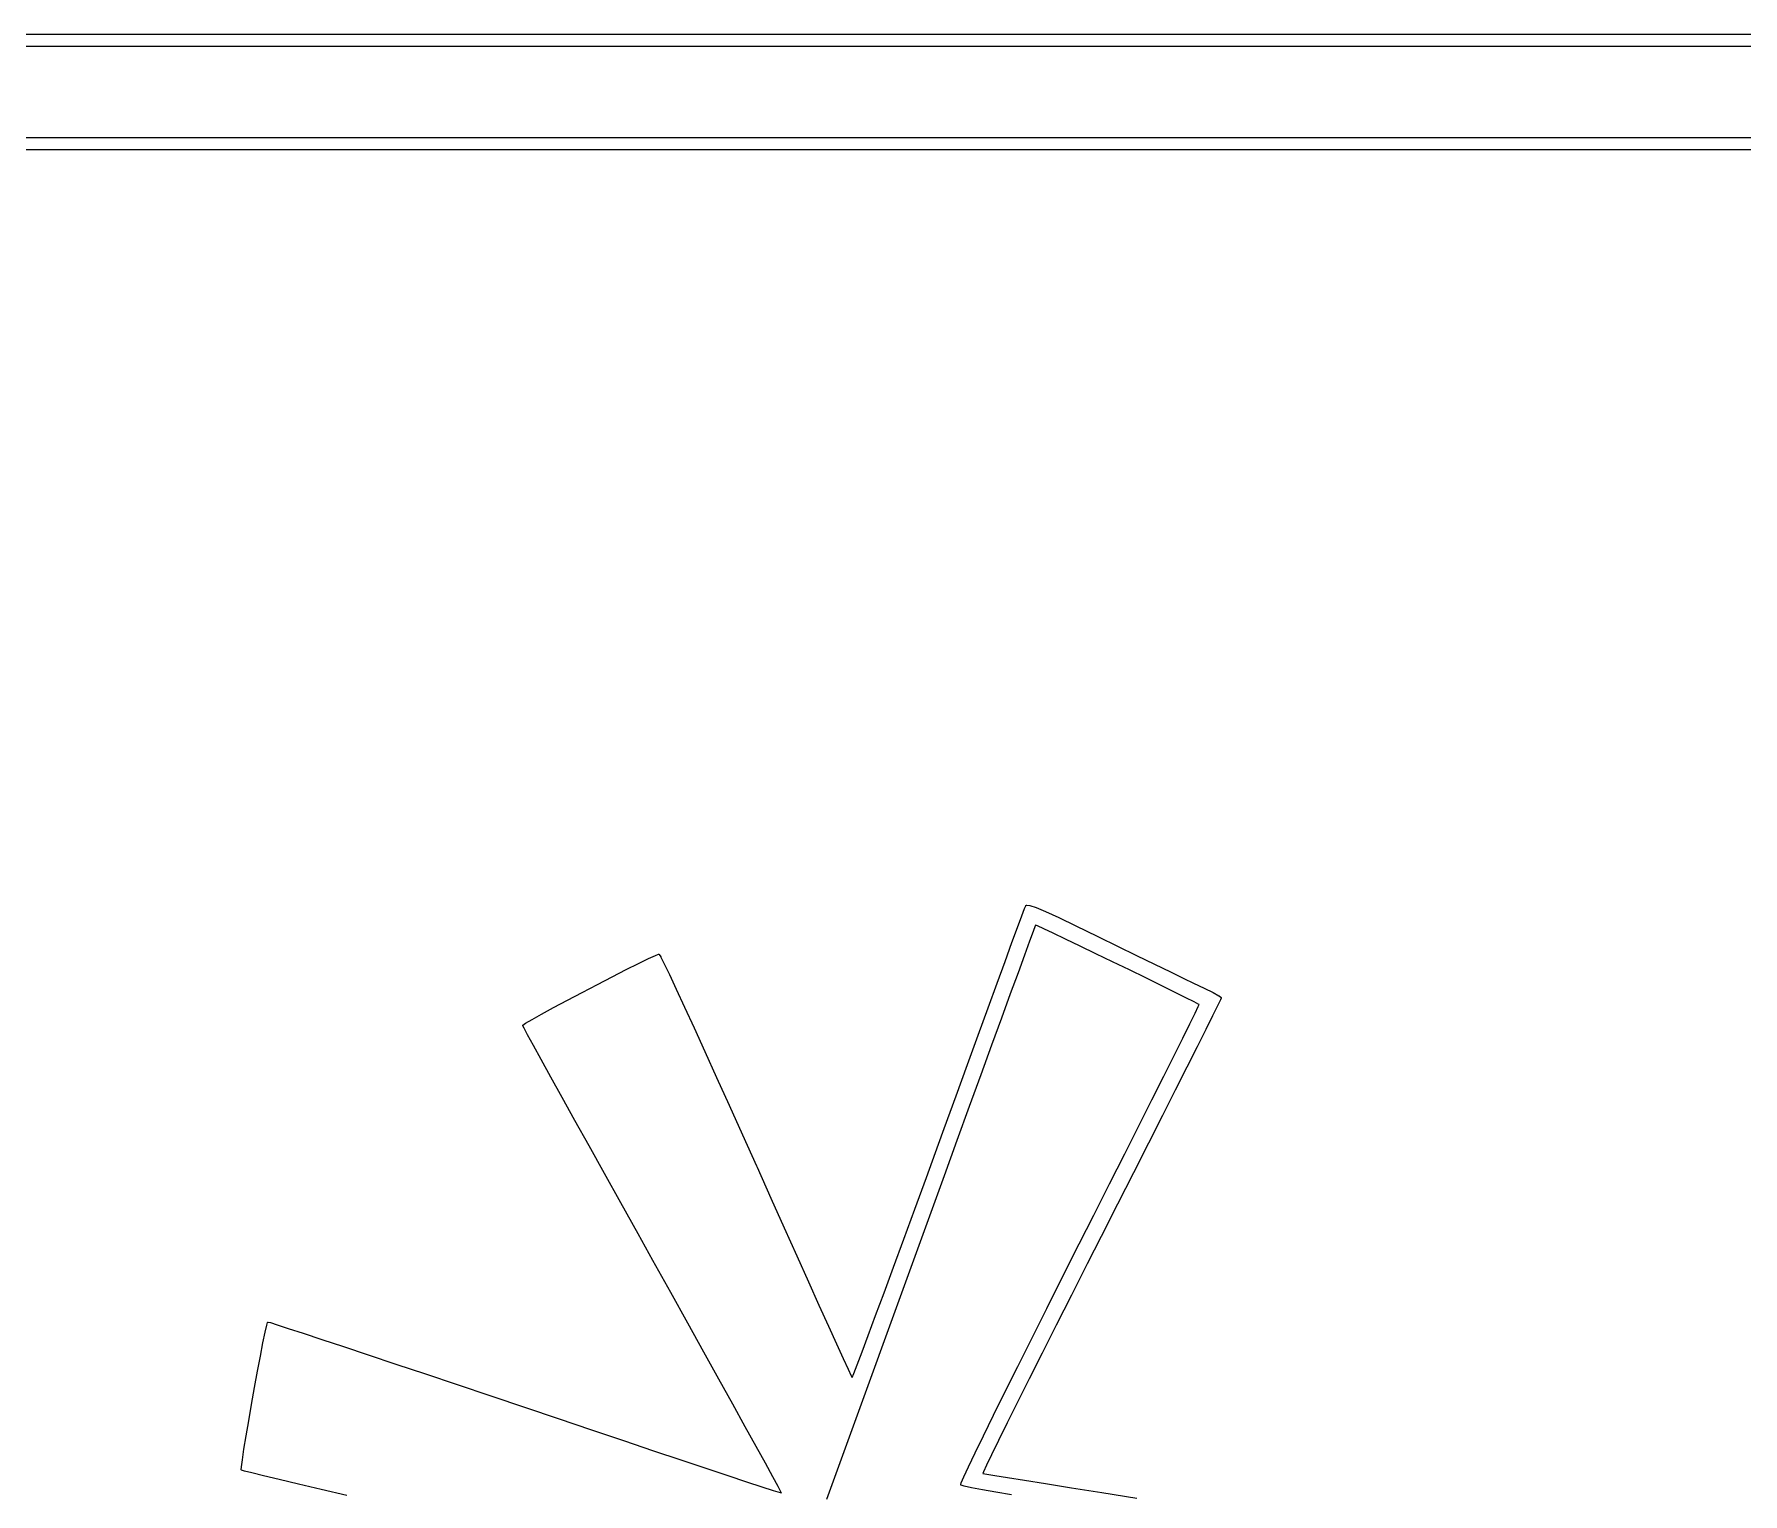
# Model space of a CAD drawing. Extents: x -3.12 to 3.12, y 0.23 to 7.74.
# Drawn here: x -0.32 to 0.332, y 4.013 to 4.569 of the extents above; entities that cross this region are included whole.
import ezdxf

# ---------------------------------------------------------------- set-up
doc = ezdxf.new("R2010")
doc.units = 0
doc.header["$MEASUREMENT"] = 0
doc.layers.add('BLACK', color=7, linetype='CONTINUOUS')

msp = doc.modelspace()

# ---------------------------------------------------------------- linework, layer by layer
at = {"layer": 'BLACK', "linetype": 'CONTINUOUS'}
for p, q in [((-0.98425, 4.56929), (0.98425, 4.56929)), ((0.98189, 4.56457), (-0.98189, 4.56457)), ((-0.98189, 4.52992), (0.98189, 4.52992)), ((0.98189, 4.5252), (-0.98189, 4.5252)), ((0.05695, 4.23307), (0.058, 4.23585)), ((0.058, 4.23585), (0.05843, 4.23692)), ((0.058, 4.23585), (0.058, 4.23585)), ((0.058, 4.23585), (0.058, 4.23585)), ((0.05843, 4.23692), (0.05847, 4.23696)), ((0.05847, 4.23696), (0.0585, 4.23701)), ((0.0585, 4.23701), (0.05865, 4.23712)), ((0.05865, 4.23712), (0.05872, 4.23713)), ((0.05872, 4.23713), (0.05878, 4.23715)), ((0.05878, 4.23715), (0.05995, 4.23703)), ((0.05995, 4.23703), (0.05997, 4.23702)), ((0.05997, 4.23702), (0.05999, 4.23702)), ((0.05999, 4.23702), (0.06233, 4.23623)), ((0.06233, 4.23623), (0.06234, 4.23622)), ((0.06234, 4.23622), (0.06234, 4.23622)), ((0.06234, 4.23622), (0.06597, 4.23471)), ((0.06597, 4.23471), (0.06597, 4.2347)), ((0.06597, 4.2347), (0.06598, 4.2347)), ((0.06598, 4.2347), (0.071, 4.23241)), ((0.05318, 4.22288), (0.05533, 4.2287)), ((0.05533, 4.2287), (0.05695, 4.23307)), ((0.05533, 4.2287), (0.05533, 4.2287)), ((0.05533, 4.2287), (0.05533, 4.2287)), ((0.05695, 4.23307), (0.05695, 4.23307)), ((0.05695, 4.23307), (0.05695, 4.23307)), ((0.06127, 4.22716), (0.05988, 4.22338)), ((0.06207, 4.22929), (0.06127, 4.22716)), ((0.06217, 4.22956), (0.06207, 4.22929)), ((0.06287, 4.22928), (0.06217, 4.22956)), ((0.06527, 4.22819), (0.06287, 4.22928)), ((0.06893, 4.22646), (0.06527, 4.22819)), ((0.071, 4.23241), (0.071, 4.23241)), ((0.071, 4.23241), (0.071, 4.23241)), ((0.071, 4.23241), (0.07753, 4.2293)), ((0.07753, 4.2293), (0.07753, 4.2293)), ((0.07753, 4.2293), (0.07753, 4.2293)), ((0.07753, 4.2293), (0.08568, 4.22533)), ((0.05055, 4.21573), (0.05318, 4.22288)), ((0.05318, 4.22288), (0.05318, 4.22288)), ((0.05318, 4.22288), (0.05318, 4.22288)), ((0.05988, 4.22338), (0.05794, 4.21806)), ((0.05988, 4.22338), (0.05988, 4.22338)), ((0.07363, 4.22422), (0.06893, 4.22646)), ((0.06893, 4.22646), (0.06893, 4.22646)), ((0.07912, 4.22158), (0.07363, 4.22422)), ((0.08516, 4.21866), (0.07912, 4.22158)), ((0.08568, 4.22533), (0.08568, 4.22533)), ((0.08568, 4.22533), (0.08568, 4.22532)), ((0.08568, 4.22532), (0.08618, 4.22508)), ((0.08618, 4.22508), (0.09343, 4.22152)), ((0.09343, 4.22152), (0.09343, 4.22152)), ((0.09343, 4.22152), (0.10066, 4.21798)), ((-0.09385, 4.21258), (-0.08918, 4.21493)), ((-0.08918, 4.21493), (-0.08539, 4.21677)), ((-0.08918, 4.21493), (-0.08918, 4.21493)), ((-0.08918, 4.21493), (-0.08918, 4.21493)), ((-0.08539, 4.21677), (-0.08276, 4.21798)), ((-0.08539, 4.21677), (-0.08539, 4.21677)), ((-0.08539, 4.21677), (-0.08539, 4.21677)), ((-0.08276, 4.21798), (-0.08275, 4.21798)), ((-0.08275, 4.21798), (-0.08274, 4.21799)), ((-0.08274, 4.21799), (-0.08153, 4.21843)), ((-0.08153, 4.21843), (-0.08147, 4.21842)), ((-0.08147, 4.21842), (-0.08142, 4.21843)), ((-0.08142, 4.21843), (-0.08141, 4.21843)), ((-0.08141, 4.21843), (-0.08141, 4.21843)), ((-0.08141, 4.21843), (-0.0814, 4.21843)), ((-0.0814, 4.21843), (-0.08139, 4.21842)), ((-0.08139, 4.21842), (-0.08137, 4.21842)), ((-0.08137, 4.21842), (-0.08135, 4.21839)), ((-0.08135, 4.21839), (-0.08135, 4.21839)), ((-0.08135, 4.21839), (-0.08129, 4.21835)), ((-0.08129, 4.21835), (-0.08129, 4.21834)), ((-0.08129, 4.21834), (-0.08128, 4.21834)), ((-0.08128, 4.21834), (-0.08071, 4.2174)), ((-0.08071, 4.2174), (-0.0807, 4.21739)), ((-0.0807, 4.21739), (-0.0807, 4.21738)), ((-0.0807, 4.21738), (-0.07939, 4.21479)), ((-0.07939, 4.21479), (-0.07939, 4.21478)), ((-0.07939, 4.21478), (-0.07939, 4.21478)), ((-0.07939, 4.21478), (-0.0774, 4.21066)), ((0.04749, 4.20738), (0.05055, 4.21573)), ((0.05055, 4.21573), (0.05055, 4.21573)), ((0.05055, 4.21573), (0.05055, 4.21573)), ((0.05794, 4.21806), (0.05547, 4.21133)), ((0.0915, 4.21558), (0.08516, 4.21866)), ((0.09792, 4.21246), (0.0915, 4.21558)), ((0.0915, 4.21558), (0.0915, 4.21558)), ((0.10066, 4.21798), (0.10751, 4.21464)), ((0.10751, 4.21464), (0.10751, 4.21464)), ((0.10751, 4.21464), (0.11365, 4.21167)), ((-0.10485, 4.20694), (-0.09917, 4.20987)), ((-0.09917, 4.20988), (-0.09386, 4.21258)), ((-0.09917, 4.20987), (-0.09917, 4.20988)), ((-0.09917, 4.20987), (-0.09917, 4.20987)), ((-0.09386, 4.21258), (-0.09385, 4.21258)), ((-0.09385, 4.21258), (-0.09385, 4.21258)), ((-0.0774, 4.21066), (-0.0774, 4.21066)), ((-0.0774, 4.21066), (-0.0774, 4.21066)), ((-0.0774, 4.21066), (-0.0748, 4.20513)), ((0.05547, 4.21133), (0.05254, 4.20329)), ((0.10416, 4.20941), (0.09792, 4.21246)), ((0.09792, 4.21246), (0.09792, 4.21246)), ((0.10998, 4.20655), (0.10416, 4.20941)), ((0.11365, 4.21167), (0.11365, 4.21167)), ((0.11365, 4.21167), (0.11873, 4.20922)), ((0.11873, 4.20922), (0.11873, 4.20922)), ((0.11873, 4.20922), (0.1224, 4.20747)), ((0.1224, 4.20747), (0.1224, 4.20747)), ((0.1224, 4.20747), (0.1224, 4.20747)), ((0.1224, 4.20747), (0.12646, 4.20551)), ((-0.1163, 4.20093), (-0.11065, 4.20391)), ((-0.11065, 4.20391), (-0.10485, 4.20694)), ((-0.11065, 4.20391), (-0.11065, 4.20391)), ((-0.11065, 4.20391), (-0.11065, 4.20391)), ((-0.10485, 4.20694), (-0.10485, 4.20694)), ((-0.10485, 4.20694), (-0.10485, 4.20694)), ((-0.0748, 4.20513), (-0.0748, 4.20513)), ((-0.0748, 4.20513), (-0.0748, 4.20513)), ((-0.0748, 4.20513), (-0.07164, 4.19832)), ((0.04404, 4.19795), (0.04749, 4.20738)), ((0.04749, 4.20738), (0.04749, 4.20738)), ((0.04749, 4.20738), (0.04749, 4.20738)), ((0.05254, 4.20329), (0.04917, 4.19406)), ((0.05254, 4.20329), (0.05254, 4.20329)), ((0.11516, 4.20399), (0.10998, 4.20655)), ((0.11944, 4.20186), (0.11516, 4.20399)), ((0.12258, 4.20027), (0.11944, 4.20186)), ((0.11944, 4.20186), (0.11944, 4.20186)), ((0.12646, 4.20551), (0.12647, 4.20551)), ((0.12647, 4.20551), (0.12647, 4.20551)), ((0.12647, 4.20551), (0.12981, 4.2038)), ((0.12981, 4.2038), (0.12981, 4.2038)), ((0.12981, 4.2038), (0.12981, 4.2038)), ((0.12981, 4.2038), (0.13206, 4.20255)), ((0.13267, 4.20102), (0.13154, 4.19873)), ((0.13206, 4.20255), (0.13207, 4.20254)), ((0.13207, 4.20254), (0.13209, 4.20253)), ((0.13209, 4.20253), (0.13291, 4.20191)), ((0.13297, 4.20168), (0.13267, 4.20102)), ((0.13267, 4.20102), (0.13267, 4.20102)), ((0.13267, 4.20102), (0.13267, 4.20102)), ((0.13291, 4.20191), (0.13293, 4.20187)), ((0.13293, 4.20187), (0.13297, 4.20183)), ((0.13297, 4.20183), (0.13297, 4.2018)), ((0.13297, 4.2018), (0.13298, 4.20178)), ((0.13298, 4.20178), (0.13297, 4.20173)), ((0.13297, 4.20173), (0.13297, 4.20168)), ((-0.12976, 4.19361), (-0.12611, 4.19564)), ((-0.12611, 4.19564), (-0.12154, 4.19813)), ((-0.12611, 4.19564), (-0.12611, 4.19564)), ((-0.12611, 4.19564), (-0.12611, 4.19564)), ((-0.12154, 4.19813), (-0.1163, 4.20093)), ((-0.12154, 4.19813), (-0.12154, 4.19813)), ((-0.12154, 4.19813), (-0.12154, 4.19813)), ((-0.1163, 4.20093), (-0.1163, 4.20093)), ((-0.1163, 4.20093), (-0.1163, 4.20093)), ((-0.07164, 4.19832), (-0.07164, 4.19832)), ((-0.07164, 4.19832), (-0.07164, 4.19832)), ((-0.07164, 4.19832), (-0.06799, 4.19036)), ((0.04025, 4.18756), (0.04404, 4.19795)), ((0.04404, 4.19795), (0.04404, 4.19795)), ((0.04404, 4.19795), (0.04404, 4.19795)), ((0.12099, 4.19194), (0.12297, 4.19598)), ((0.12434, 4.19933), (0.12258, 4.20027)), ((0.12297, 4.19598), (0.12417, 4.1985)), ((0.12417, 4.1985), (0.12449, 4.19924)), ((0.12449, 4.19924), (0.12434, 4.19933)), ((0.12964, 4.19492), (0.12702, 4.18969)), ((0.13154, 4.19873), (0.12964, 4.19492)), ((0.12964, 4.19492), (0.12964, 4.19492)), ((0.12964, 4.19492), (0.12964, 4.19492)), ((0.13154, 4.19873), (0.13154, 4.19873)), ((0.13154, 4.19873), (0.13154, 4.19873)), ((-0.13332, 4.1913), (-0.13331, 4.19133)), ((-0.13332, 4.19123), (-0.13332, 4.1913)), ((-0.13332, 4.1913), (-0.13332, 4.1913)), ((-0.13332, 4.1913), (-0.13332, 4.1913)), ((-0.13332, 4.1913), (-0.13332, 4.1913)), ((-0.13331, 4.19115), (-0.13332, 4.19123)), ((-0.13331, 4.19133), (-0.13327, 4.19138)), ((-0.13282, 4.1902), (-0.13331, 4.19115)), ((-0.13327, 4.19138), (-0.13324, 4.19143)), ((-0.13324, 4.19143), (-0.13223, 4.19215)), ((-0.13144, 4.18766), (-0.13282, 4.1902)), ((-0.13282, 4.1902), (-0.13282, 4.1902)), ((-0.13282, 4.1902), (-0.13282, 4.1902)), ((-0.13223, 4.19215), (-0.13222, 4.19216)), ((-0.13222, 4.19216), (-0.12976, 4.19361)), ((-0.13222, 4.19216), (-0.13222, 4.19216)), ((-0.12976, 4.19361), (-0.12976, 4.19361)), ((-0.12976, 4.19361), (-0.12976, 4.19361)), ((-0.06799, 4.19036), (-0.06799, 4.19036)), ((-0.06799, 4.19036), (-0.06799, 4.19036)), ((-0.06799, 4.19036), (-0.06388, 4.18138)), ((0.04917, 4.19406), (0.04542, 4.18374)), ((0.04917, 4.19406), (0.04917, 4.19406)), ((0.1183, 4.1865), (0.12099, 4.19194)), ((0.12702, 4.18969), (0.12374, 4.18316)), ((0.12702, 4.18969), (0.12702, 4.18969)), ((0.12702, 4.18969), (0.12702, 4.18969)), ((-0.12924, 4.18364), (-0.13144, 4.18766)), ((-0.13144, 4.18766), (-0.13144, 4.18766)), ((-0.13144, 4.18766), (-0.13144, 4.18766)), ((-0.12627, 4.17826), (-0.12924, 4.18364)), ((-0.12924, 4.18364), (-0.12924, 4.18364)), ((-0.12924, 4.18364), (-0.12924, 4.18364)), ((0.03617, 4.17636), (0.04025, 4.18756)), ((0.04025, 4.18756), (0.04025, 4.18756)), ((0.04025, 4.18756), (0.04025, 4.18756)), ((0.04542, 4.18374), (0.04131, 4.17246)), ((0.11495, 4.17978), (0.1183, 4.1865)), ((0.1183, 4.1865), (0.1183, 4.1865)), ((0.12374, 4.18316), (0.11985, 4.17544)), ((0.12374, 4.18316), (0.12374, 4.18316)), ((0.12374, 4.18316), (0.12374, 4.18316)), ((-0.1226, 4.17162), (-0.12627, 4.17826)), ((-0.12627, 4.17826), (-0.12627, 4.17826)), ((-0.12627, 4.17826), (-0.12627, 4.17826)), ((-0.06388, 4.18138), (-0.06388, 4.18138)), ((-0.06388, 4.18138), (-0.06388, 4.18138)), ((-0.06388, 4.18138), (-0.0594, 4.17149)), ((0.03184, 4.16446), (0.03617, 4.17636)), ((0.03617, 4.17636), (0.03617, 4.17636)), ((0.03617, 4.17636), (0.03617, 4.17636)), ((0.11101, 4.17189), (0.11495, 4.17978)), ((0.11495, 4.17978), (0.11495, 4.17978)), ((0.11985, 4.17544), (0.11542, 4.16666)), ((0.11985, 4.17544), (0.11985, 4.17544)), ((0.11985, 4.17544), (0.11985, 4.17544)), ((-0.11829, 4.16385), (-0.1226, 4.17162)), ((-0.1226, 4.17162), (-0.1226, 4.17162)), ((-0.1226, 4.17162), (-0.1226, 4.17162)), ((-0.0594, 4.17149), (-0.0594, 4.17149)), ((-0.0594, 4.17149), (-0.0594, 4.17149)), ((-0.0594, 4.17149), (-0.05458, 4.16084)), ((0.04131, 4.17246), (0.03689, 4.16033)), ((0.04131, 4.17246), (0.04131, 4.17246)), ((0.10653, 4.16294), (0.11101, 4.17189)), ((-0.11341, 4.15505), (-0.11829, 4.16385)), ((-0.11829, 4.16385), (-0.11829, 4.16385)), ((-0.11829, 4.16385), (-0.11829, 4.16385)), ((0.02731, 4.15199), (0.03184, 4.16446)), ((0.03184, 4.16446), (0.03184, 4.16446)), ((0.03184, 4.16446), (0.03184, 4.16446)), ((0.10156, 4.15306), (0.10653, 4.16294)), ((0.10653, 4.16294), (0.10653, 4.16294)), ((0.11542, 4.16666), (0.1105, 4.15692)), ((0.11542, 4.16666), (0.11542, 4.16666)), ((0.11542, 4.16666), (0.11542, 4.16666)), ((-0.05458, 4.16084), (-0.05458, 4.16084)), ((-0.05458, 4.16084), (-0.05458, 4.16084)), ((-0.05458, 4.16084), (-0.0495, 4.14953)), ((0.03689, 4.16033), (0.03221, 4.14745)), ((0.03689, 4.16033), (0.03689, 4.16033)), ((0.1105, 4.15692), (0.10516, 4.14635)), ((0.1105, 4.15692), (0.1105, 4.15692)), ((0.1105, 4.15692), (0.1105, 4.15692)), ((-0.10801, 4.14534), (-0.11341, 4.15505)), ((-0.11341, 4.15505), (-0.11341, 4.15505)), ((-0.11341, 4.15505), (-0.11341, 4.15505)), ((-0.0495, 4.14953), (-0.0495, 4.14953)), ((-0.0495, 4.14953), (-0.0495, 4.14953)), ((-0.0495, 4.14953), (-0.04421, 4.1377)), ((0.02515, 4.14602), (0.02731, 4.15199)), ((0.02731, 4.15199), (0.02731, 4.15199)), ((0.09617, 4.14235), (0.10156, 4.15306)), ((-0.10217, 4.13483), (-0.10801, 4.14534)), ((-0.10801, 4.14534), (-0.10801, 4.14534)), ((0.02055, 4.13336), (0.02515, 4.14602)), ((0.02515, 4.14602), (0.02515, 4.14602)), ((0.03221, 4.14745), (0.0273, 4.13394)), ((0.09041, 4.13094), (0.09617, 4.14235)), ((0.10516, 4.14635), (0.09944, 4.13505)), ((0.10516, 4.14635), (0.10516, 4.14635)), ((0.10516, 4.14635), (0.10516, 4.14635)), ((-0.04421, 4.1377), (-0.04421, 4.1377)), ((-0.04421, 4.1377), (-0.04421, 4.1377)), ((-0.04421, 4.1377), (-0.04399, 4.13721)), ((-0.04399, 4.13721), (-0.04399, 4.13721)), ((-0.04399, 4.13721), (-0.03871, 4.12539)), ((-0.09593, 4.12363), (-0.10217, 4.13483)), ((-0.10217, 4.13483), (-0.10217, 4.13483)), ((0.01613, 4.12125), (0.02055, 4.13336)), ((0.02055, 4.13336), (0.02055, 4.13336)), ((0.0273, 4.13394), (0.02221, 4.11992)), ((0.08435, 4.11892), (0.09041, 4.13094)), ((0.09041, 4.13094), (0.09041, 4.13094)), ((0.09944, 4.13505), (0.09341, 4.12314)), ((0.09944, 4.13505), (0.09944, 4.13505)), ((0.09944, 4.13505), (0.09944, 4.13505)), ((-0.08938, 4.11186), (-0.09593, 4.12363)), ((-0.09593, 4.12363), (-0.09593, 4.12363)), ((-0.03871, 4.12539), (-0.03871, 4.12539)), ((-0.03871, 4.12539), (-0.03365, 4.1141)), ((0.09341, 4.12314), (0.08712, 4.11075)), ((0.09341, 4.12314), (0.09341, 4.12314)), ((0.02221, 4.11992), (-0.01753, 4.0105)), ((0.01195, 4.10979), (0.01613, 4.12125)), ((0.07884, 4.10805), (0.08435, 4.11892)), ((-0.08367, 4.10162), (-0.08938, 4.11186)), ((-0.08938, 4.11186), (-0.08938, 4.11186)), ((-0.08938, 4.11186), (-0.08938, 4.11186)), ((-0.03365, 4.1141), (-0.03365, 4.1141)), ((-0.03365, 4.1141), (-0.02887, 4.10345)), ((0.00803, 4.09913), (0.01195, 4.10979)), ((0.08712, 4.11075), (0.08187, 4.10038)), ((0.08712, 4.11075), (0.08712, 4.11075)), ((-0.02887, 4.10345), (-0.02443, 4.09357)), ((0.07248, 4.09546), (0.07884, 4.10805)), ((0.07884, 4.10805), (0.07884, 4.10805)), ((0.07884, 4.10805), (0.07884, 4.10805)), ((-0.0769, 4.08947), (-0.08367, 4.10162)), ((-0.08367, 4.10162), (-0.08367, 4.10162)), ((0.00444, 4.08937), (0.00803, 4.09913)), ((0.00803, 4.09913), (0.00803, 4.09913)), ((0.08187, 4.10038), (0.07582, 4.08841)), ((-0.02443, 4.09357), (-0.02443, 4.09357)), ((-0.02443, 4.09357), (-0.02039, 4.0846)), ((0.06641, 4.0834), (0.07248, 4.09546)), ((0.07248, 4.09546), (0.07248, 4.09546)), ((0.07248, 4.09546), (0.07248, 4.09546)), ((-0.07041, 4.07781), (-0.0769, 4.08947)), ((-0.02039, 4.0846), (-0.02039, 4.08459)), ((-0.02039, 4.08459), (-0.01679, 4.07665)), ((0.00121, 4.08065), (0.00444, 4.08937)), ((0.07582, 4.08841), (0.07007, 4.07702)), ((0.07582, 4.08841), (0.07582, 4.08841)), ((-0.2309, 4.07698), (-0.23056, 4.07806)), ((-0.23056, 4.07806), (-0.23051, 4.07811)), ((-0.23051, 4.07811), (-0.23047, 4.07817)), ((-0.23047, 4.07817), (-0.23046, 4.07817)), ((-0.23046, 4.07817), (-0.23039, 4.07818)), ((-0.23046, 4.07817), (-0.23046, 4.07817)), ((-0.23039, 4.07818), (-0.23032, 4.07819)), ((-0.23032, 4.07819), (-0.22948, 4.07796)), ((-0.22948, 4.07796), (-0.22948, 4.07796)), ((-0.22948, 4.07796), (-0.22947, 4.07796)), ((-0.22947, 4.07796), (-0.2269, 4.07715)), ((-0.06426, 4.06675), (-0.07041, 4.07781)), ((-0.07041, 4.07781), (-0.07041, 4.07781)), ((-0.00161, 4.07308), (0.00121, 4.08065)), ((0.00121, 4.08065), (0.00121, 4.08065)), ((0.06068, 4.07197), (0.06641, 4.0834)), ((0.06641, 4.0834), (0.06641, 4.0834)), ((0.06641, 4.0834), (0.06641, 4.0834)), ((-0.23234, 4.07026), (-0.23152, 4.07427)), ((-0.23152, 4.07427), (-0.23151, 4.07427)), ((-0.23151, 4.07428), (-0.23091, 4.07697)), ((-0.23151, 4.07427), (-0.23151, 4.07428)), ((-0.23091, 4.07697), (-0.2309, 4.07698)), ((-0.2309, 4.07698), (-0.2309, 4.07698)), ((-0.2269, 4.07715), (-0.2269, 4.07715)), ((-0.2269, 4.07715), (-0.22689, 4.07715)), ((-0.22689, 4.07715), (-0.2227, 4.07579)), ((-0.2227, 4.07579), (-0.2227, 4.07579)), ((-0.2227, 4.07579), (-0.2227, 4.07579)), ((-0.2227, 4.07579), (-0.21702, 4.07393)), ((-0.21702, 4.07393), (-0.21702, 4.07393)), ((-0.21702, 4.07393), (-0.21702, 4.07393)), ((-0.21702, 4.07393), (-0.20996, 4.07159)), ((-0.20996, 4.07159), (-0.20996, 4.07159)), ((-0.20996, 4.07159), (-0.20996, 4.07159)), ((-0.20996, 4.07159), (-0.20164, 4.06883)), ((-0.01679, 4.07665), (-0.01679, 4.07665)), ((-0.01679, 4.07665), (-0.01371, 4.06985)), ((-0.00397, 4.0668), (-0.00161, 4.07308)), ((0.05535, 4.06129), (0.06068, 4.07197)), ((0.06068, 4.07197), (0.06068, 4.07197)), ((0.06068, 4.07197), (0.06068, 4.07197)), ((0.07007, 4.07702), (0.06471, 4.06635)), ((0.07007, 4.07702), (0.07007, 4.07702)), ((-0.2344, 4.05942), (-0.23331, 4.0652)), ((-0.23331, 4.06521), (-0.23234, 4.07025)), ((-0.23331, 4.0652), (-0.23331, 4.06521)), ((-0.23331, 4.0652), (-0.23331, 4.0652)), ((-0.23234, 4.07025), (-0.23234, 4.07026)), ((-0.23234, 4.07025), (-0.23234, 4.07025)), ((-0.20164, 4.06883), (-0.20164, 4.06883)), ((-0.20164, 4.06883), (-0.20164, 4.06883)), ((-0.20164, 4.06883), (-0.1922, 4.06568)), ((-0.1922, 4.06568), (-0.1922, 4.06568)), ((-0.1922, 4.06568), (-0.1922, 4.06568)), ((-0.1922, 4.06568), (-0.18175, 4.06219)), ((-0.05851, 4.05639), (-0.06426, 4.06675)), ((-0.06426, 4.06675), (-0.06426, 4.06675)), ((-0.01371, 4.06985), (-0.01119, 4.06433)), ((-0.01119, 4.06433), (-0.01119, 4.06433)), ((-0.01119, 4.06433), (-0.0093, 4.06022)), ((-0.00583, 4.06193), (-0.00397, 4.0668)), ((0.06471, 4.06635), (0.05976, 4.0565)), ((-0.23554, 4.05319), (-0.2344, 4.05942)), ((-0.2344, 4.05942), (-0.2344, 4.05942)), ((-0.2344, 4.05942), (-0.2344, 4.05942)), ((-0.18175, 4.06219), (-0.18175, 4.06219)), ((-0.18175, 4.06219), (-0.18175, 4.06219)), ((-0.18175, 4.06219), (-0.17041, 4.05839)), ((-0.17041, 4.05839), (-0.17041, 4.05839)), ((-0.17041, 4.05839), (-0.17041, 4.05839)), ((-0.17041, 4.05839), (-0.1583, 4.05432)), ((-0.0093, 4.06022), (-0.0093, 4.06022)), ((-0.0093, 4.06022), (-0.00809, 4.05764)), ((-0.00779, 4.05705), (-0.00714, 4.05858)), ((-0.00714, 4.05858), (-0.00583, 4.06193)), ((-0.00583, 4.06193), (-0.00583, 4.06193)), ((0.05047, 4.05147), (0.05535, 4.06129)), ((0.05535, 4.06129), (0.05535, 4.06129)), ((0.05535, 4.06129), (0.05535, 4.06129)), ((-0.23668, 4.04681), (-0.23554, 4.05319)), ((-0.23554, 4.05319), (-0.23554, 4.05319)), ((-0.23554, 4.05319), (-0.23554, 4.05319)), ((-0.1583, 4.05432), (-0.1583, 4.05432)), ((-0.1583, 4.05432), (-0.1583, 4.05432)), ((-0.1583, 4.05432), (-0.14554, 4.05002)), ((-0.05323, 4.04686), (-0.05851, 4.05639)), ((-0.05851, 4.05639), (-0.05851, 4.05639)), ((-0.00809, 4.05764), (-0.00779, 4.05705)), ((0.0461, 4.04262), (0.05047, 4.05147)), ((0.05047, 4.05147), (0.05047, 4.05147)), ((0.05047, 4.05147), (0.05047, 4.05147)), ((0.05976, 4.0565), (0.05531, 4.04758)), ((-0.23777, 4.04058), (-0.23668, 4.04681)), ((-0.23668, 4.04681), (-0.23668, 4.04681)), ((-0.23668, 4.04681), (-0.23668, 4.04681)), ((-0.14554, 4.05002), (-0.14554, 4.05002)), ((-0.14554, 4.05002), (-0.14554, 4.05002)), ((-0.14554, 4.05002), (-0.13226, 4.04555)), ((-0.13226, 4.04555), (-0.11984, 4.04136)), ((-0.04848, 4.03827), (-0.05323, 4.04686)), ((0.05531, 4.04758), (0.0514, 4.03972)), ((-0.23875, 4.03478), (-0.23777, 4.04058)), ((-0.23777, 4.04058), (-0.23777, 4.04058)), ((-0.23777, 4.04058), (-0.23777, 4.04058)), ((-0.11984, 4.04136), (-0.11984, 4.04136)), ((-0.11984, 4.04136), (-0.10705, 4.03705)), ((-0.04432, 4.03072), (-0.04848, 4.03827)), ((-0.04848, 4.03827), (-0.04848, 4.03827)), ((0.04229, 4.03486), (0.0461, 4.04262)), ((0.0461, 4.04262), (0.0461, 4.04262)), ((0.0461, 4.04262), (0.0461, 4.04262)), ((0.0514, 4.03972), (0.04809, 4.03302)), ((0.0514, 4.03972), (0.0514, 4.03972)), ((-0.23958, 4.02972), (-0.23875, 4.03478)), ((-0.23875, 4.03478), (-0.23875, 4.03478)), ((-0.23875, 4.03478), (-0.23875, 4.03478)), ((-0.10705, 4.03705), (-0.10705, 4.03705)), ((-0.10705, 4.03705), (-0.0949, 4.03297)), ((-0.0949, 4.03297), (-0.08351, 4.02914)), ((0.0391, 4.0283), (0.04229, 4.03486)), ((0.04229, 4.03486), (0.04229, 4.03486)), ((0.04229, 4.03486), (0.04229, 4.03486)), ((0.04809, 4.03302), (0.04543, 4.02761)), ((-0.24056, 4.02297), (-0.2402, 4.02568)), ((-0.2402, 4.02568), (-0.23958, 4.02972)), ((-0.2402, 4.02568), (-0.2402, 4.02568)), ((-0.2402, 4.02568), (-0.2402, 4.02568)), ((-0.23958, 4.02972), (-0.23958, 4.02972)), ((-0.23958, 4.02972), (-0.23958, 4.02972)), ((-0.08351, 4.02914), (-0.073, 4.02563)), ((-0.073, 4.02563), (-0.073, 4.02563)), ((-0.073, 4.02563), (-0.06349, 4.02245)), ((-0.04081, 4.02433), (-0.04432, 4.03072)), ((-0.04432, 4.03072), (-0.04432, 4.03072)), ((0.03659, 4.02304), (0.0391, 4.02829)), ((0.0391, 4.02829), (0.0391, 4.0283)), ((0.0391, 4.02829), (0.0391, 4.02829)), ((0.04543, 4.02761), (0.04349, 4.0236)), ((-0.24061, 4.02185), (-0.24056, 4.02295)), ((-0.24058, 4.02179), (-0.24061, 4.02185)), ((-0.24058, 4.02174), (-0.24058, 4.02179)), ((-0.24057, 4.02173), (-0.24058, 4.02174)), ((-0.24056, 4.02172), (-0.24057, 4.02173)), ((-0.24056, 4.02296), (-0.24056, 4.02297)), ((-0.24056, 4.02295), (-0.24056, 4.02296)), ((-0.24056, 4.02171), (-0.24056, 4.02172)), ((-0.24055, 4.02171), (-0.24056, 4.02171)), ((-0.24054, 4.0217), (-0.24055, 4.02171)), ((-0.24055, 4.02171), (-0.24055, 4.02171)), ((-0.2405, 4.02169), (-0.24054, 4.0217)), ((-0.24046, 4.02165), (-0.2405, 4.02169)), ((-0.23944, 4.02135), (-0.24046, 4.02165)), ((-0.23943, 4.02135), (-0.23944, 4.02135)), ((-0.23663, 4.02065), (-0.23943, 4.02135)), ((-0.23943, 4.02135), (-0.23943, 4.02135)), ((-0.23663, 4.02064), (-0.23663, 4.02065)), ((-0.23663, 4.02065), (-0.23663, 4.02065)), ((-0.23218, 4.01957), (-0.23663, 4.02064)), ((-0.2262, 4.01814), (-0.23218, 4.01957)), ((-0.23218, 4.01957), (-0.23218, 4.01957)), ((-0.23218, 4.01957), (-0.23218, 4.01957)), ((-0.06349, 4.02245), (-0.06349, 4.02245)), ((-0.06349, 4.02245), (-0.05511, 4.01966)), ((-0.05511, 4.01966), (-0.04797, 4.0173)), ((-0.03802, 4.01921), (-0.04081, 4.02433)), ((-0.036, 4.01548), (-0.03802, 4.01921)), ((0.03382, 4.01691), (0.03481, 4.0192)), ((0.03481, 4.01921), (0.03659, 4.02304)), ((0.03481, 4.0192), (0.03481, 4.01921)), ((0.03481, 4.0192), (0.03481, 4.0192)), ((0.03659, 4.02304), (0.03659, 4.02304)), ((0.03659, 4.02304), (0.03659, 4.02304)), ((0.04233, 4.02109), (0.04207, 4.02044)), ((0.04207, 4.02044), (0.04355, 4.02018)), ((0.04349, 4.0236), (0.04233, 4.02109)), ((0.04349, 4.0236), (0.04349, 4.0236)), ((0.04355, 4.02018), (0.04669, 4.01967)), ((0.04669, 4.01967), (0.05147, 4.0189)), ((0.05147, 4.0189), (0.0579, 4.01787)), ((-0.21884, 4.01641), (-0.2262, 4.01814)), ((-0.2262, 4.01814), (-0.2262, 4.01814)), ((-0.2262, 4.01814), (-0.2262, 4.01814)), ((-0.2102, 4.01438), (-0.21884, 4.01641)), ((-0.21884, 4.01641), (-0.21884, 4.01641)), ((-0.21884, 4.01641), (-0.21884, 4.01641)), ((-0.20042, 4.0121), (-0.2102, 4.01438)), ((-0.2102, 4.01438), (-0.2102, 4.01438)), ((-0.2102, 4.01438), (-0.2102, 4.01438)), ((-0.04797, 4.0173), (-0.04797, 4.0173)), ((-0.04797, 4.0173), (-0.0422, 4.0154)), ((-0.0422, 4.0154), (-0.03791, 4.014)), ((-0.03791, 4.014), (-0.03524, 4.01315)), ((-0.03482, 4.01325), (-0.036, 4.01548)), ((-0.03524, 4.01315), (-0.0347, 4.01301)), ((-0.0347, 4.01301), (-0.03482, 4.01325)), ((0.03362, 4.01623), (0.03381, 4.01688)), ((0.03362, 4.01616), (0.03362, 4.01623)), ((0.03363, 4.01608), (0.03362, 4.01616)), ((0.03369, 4.01603), (0.03363, 4.01608)), ((0.03363, 4.01608), (0.03363, 4.01608)), ((0.03363, 4.01608), (0.03363, 4.01608)), ((0.03375, 4.01599), (0.03369, 4.01603)), ((0.03493, 4.0156), (0.03375, 4.01599)), ((0.03381, 4.01688), (0.03382, 4.01689)), ((0.03382, 4.01689), (0.03382, 4.01691)), ((0.03494, 4.0156), (0.03493, 4.0156)), ((0.03495, 4.0156), (0.03494, 4.0156)), ((0.03777, 4.01499), (0.03495, 4.0156)), ((0.04191, 4.0142), (0.03777, 4.01499)), ((0.03777, 4.01499), (0.03777, 4.01499)), ((0.03777, 4.01499), (0.03777, 4.01499)), ((0.04192, 4.0142), (0.04191, 4.0142)), ((0.04191, 4.0142), (0.04191, 4.0142)), ((0.04707, 4.0133), (0.04192, 4.0142)), ((0.05294, 4.01235), (0.04707, 4.0133)), ((0.04707, 4.0133), (0.04707, 4.0133)), ((0.04707, 4.0133), (0.04707, 4.0133)), ((0.0579, 4.01787), (0.0579, 4.01787)), ((0.0579, 4.01787), (0.06601, 4.01657)), ((0.06601, 4.01657), (0.06601, 4.01657)), ((0.06601, 4.01657), (0.07584, 4.01501)), ((0.07584, 4.01501), (0.08741, 4.01317)), ((0.08741, 4.01317), (0.10074, 4.01105))]:
    msp.add_line(p, q, dxfattribs=at)

doc.saveas('drawing.dxf')
